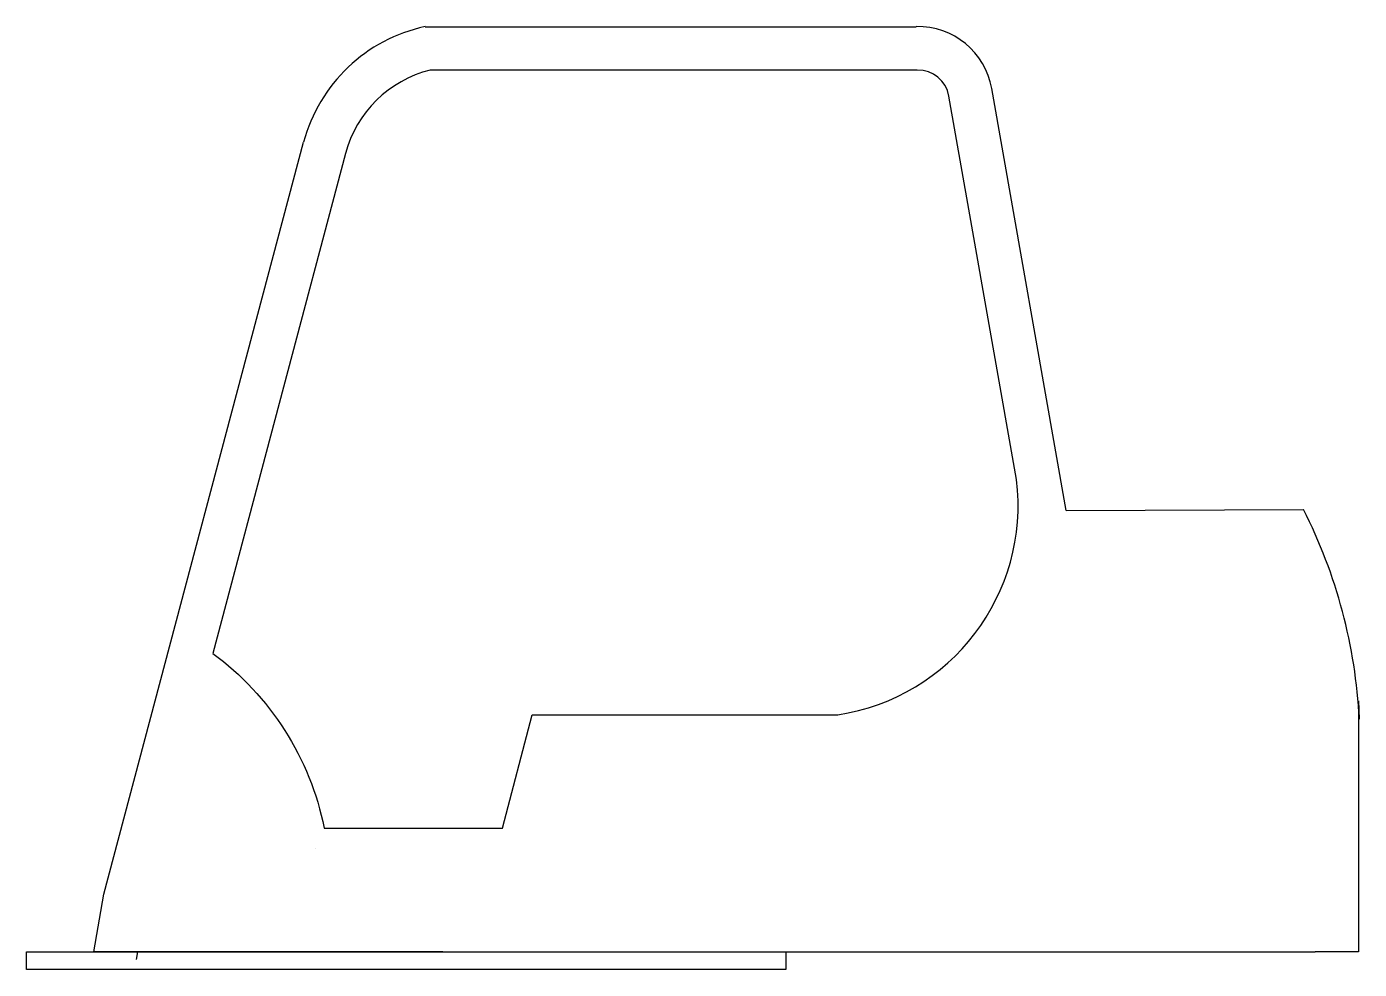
# Model space of a CAD drawing. Header units: millimetres. Extents: x -292 to 15, y 20 to 237.
import ezdxf

# ---------------------------------------------------------------- set-up
doc = ezdxf.new("R2010")
doc.units = ezdxf.units.MM
doc.layers.get('0').update_dxf_attribs({"linetype": 'CONTINUOUS'})

msp = doc.modelspace()

# ---------------------------------------------------------------- linework, layer by layer
for p, q in [((-200.13, 237.26), (-89.89, 237.26)), ((-89.89, 237.26), (-86.91, 237.26)), ((-52.39, 125.76), (-69.54, 223.01)), ((-274.18, 37.36), (-228.16, 210.61)), ((-52.39, 125.76), (2.33, 126)), ((15, 81.85), (15.21, 77.63)), ((15, 81.85), (15, 24)), ((-225.39, 47.8), (-225.39, 47.81)), ((-276.53, 24), (-274.18, 37.36)), ((-292, 24), (-232, 24)), ((-276.53, 24), (-236.37, 24)), ((-196.04, 24), (-276.53, 24)), ((-266.69, 22.26), (-266.38, 24)), ((-196.04, 24), (5, 24)), ((15, 24), (5, 24))]:
    msp.add_line(p, q)
msp.add_lwpolyline([(-218.49, 208.04), (-249.1, 92.82, -0.187401), (-223.42, 52.53), (-182.34, 52.53), (-175.44, 78.68), (-105.04, 78.68, 0.406219), (-63.8, 132.86), (-74.79, 195.18), (-79.39, 221.27, 0.370229), (-86.68, 227.26), (-89.89, 227.26), (-199, 227.26, 0.272909)], format="xyb", close=True)
msp.add_lwpolyline([(-117, 20), (-292, 20), (-292, 24), (-117, 24)], close=True)
for centre, radius, start, end in [((-192.45, 201.12), 36.95, 102.0024, 165.123), ((-86.53, 220.02), 17.25, 10, 91.264), ((-104.96, 71.52), 120.33, 2.9084, 26.921)]:
    msp.add_arc(centre, radius, start, end)

doc.saveas('drawing.dxf')
